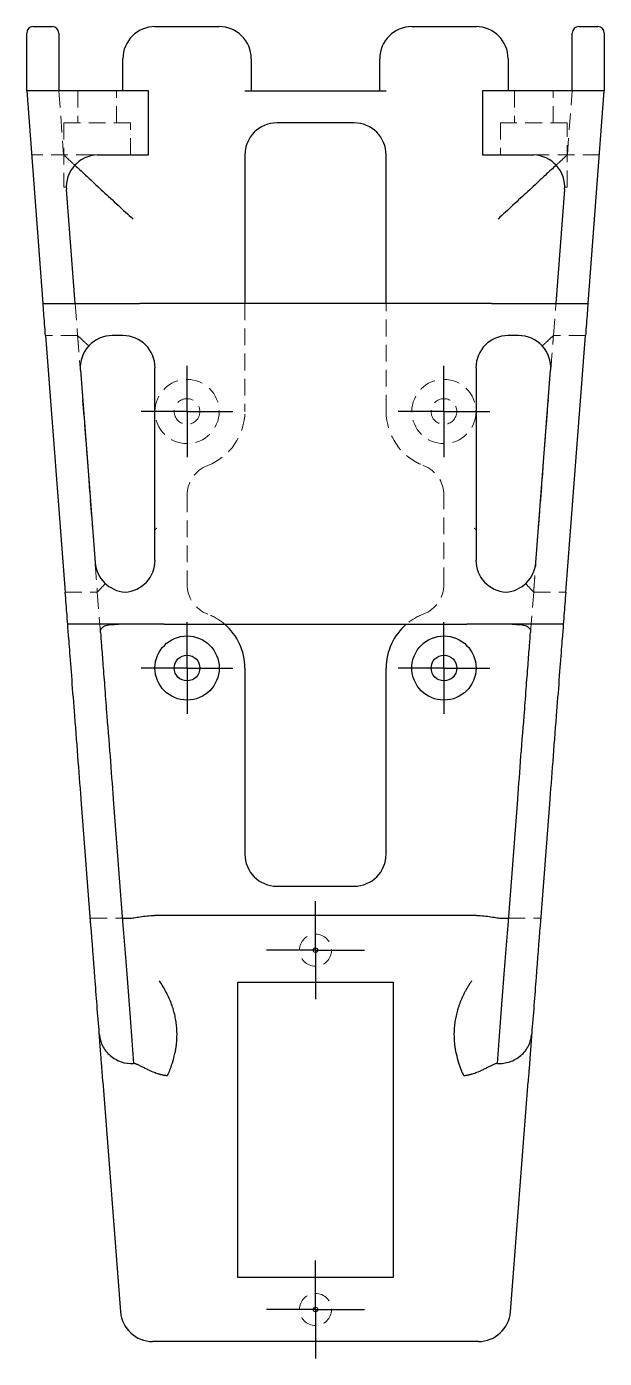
# Model space of a CAD drawing. Header units: millimetres. Extents: x 61 to 241, y 6 to 176.
# Drawn here: x 61 to 105, y 5.7 to 107 of the extents above; entities that cross this region are included whole.
import ezdxf

# ---------------------------------------------------------------- set-up
doc = ezdxf.new("R2010")
doc.units = ezdxf.units.MM
doc.linetypes.add('HIDDEN', pattern=[1.905, 1.27, -0.635])
doc.layers.add('10', color=7, linetype='Continuous')

# ---------------------------------------------------------------- blocks, each defined once
blk = doc.blocks.new('SW_CENTERMARKSYMBOL_0')
at = {"layer": '10', "color": 0}
for p, q in [((0, 2.5), (0, 3.48)), ((0, 0), (0, 2.5)), ((-2.5, 0), (-3.48, 0)), ((0, 0), (-2.5, 0)), ((0, 0), (0, -2.5)), ((0, 0), (2.5, 0)), ((2.5, 0), (3.48, 0)), ((0, -2.5), (0, -3.48))]:
    blk.add_line(p, q, dxfattribs=at)
blk = doc.blocks.new('SW_CENTERMARKSYMBOL_1')
at = {"layer": '10', "color": 0}
for p, q in [((0, 2.5), (0, 3.48)), ((0, 0), (0, 2.5)), ((-2.5, 0), (-3.48, 0)), ((0, 0), (-2.5, 0)), ((0, 0), (0, -2.5)), ((0, 0), (2.5, 0)), ((2.5, 0), (3.48, 0)), ((0, -2.5), (0, -3.48))]:
    blk.add_line(p, q, dxfattribs=at)
blk = doc.blocks.new('SW_CENTERMARKSYMBOL_2')
at = {"layer": '10', "color": 0}
for p, q in [((0, 2.5), (0, 3.48)), ((0, 0), (0, 2.5)), ((-2.5, 0), (-3.48, 0)), ((0, 0), (-2.5, 0)), ((0, 0), (0, -2.5)), ((0, 0), (2.5, 0)), ((2.5, 0), (3.48, 0)), ((0, -2.5), (0, -3.48))]:
    blk.add_line(p, q, dxfattribs=at)
blk = doc.blocks.new('SW_CENTERMARKSYMBOL_3')
at = {"layer": '10', "color": 0}
for p, q in [((0, 2.5), (0, 3.48)), ((0, 0), (0, 2.5)), ((-2.5, 0), (-3.48, 0)), ((0, 0), (-2.5, 0)), ((0, 0), (0, -2.5)), ((0, 0), (2.5, 0)), ((2.5, 0), (3.48, 0)), ((0, -2.5), (0, -3.48))]:
    blk.add_line(p, q, dxfattribs=at)
blk = doc.blocks.new('SW_CENTERMARKSYMBOL_4')
at = {"layer": '10', "color": 0}
for p, q in [((0, 2.5), (0, 3.72)), ((0, 0), (0, 2.5)), ((-2.5, 0), (-3.72, 0)), ((0, 0), (-2.5, 0)), ((0, 0), (0, -2.5)), ((0, 0), (2.5, 0)), ((2.5, 0), (3.72, 0)), ((0, -2.5), (0, -3.72))]:
    blk.add_line(p, q, dxfattribs=at)
blk = doc.blocks.new('SW_CENTERMARKSYMBOL_5')
at = {"layer": '10', "color": 0}
for p, q in [((0, 2.5), (0, 3.72)), ((0, 0), (0, 2.5)), ((-2.5, 0), (-3.72, 0)), ((0, 0), (-2.5, 0)), ((0, 0), (0, -2.5)), ((0, 0), (2.5, 0)), ((2.5, 0), (3.72, 0)), ((0, -2.5), (0, -3.72))]:
    blk.add_line(p, q, dxfattribs=at)

msp = doc.modelspace()

# ---------------------------------------------------------------- linework, layer by layer
at = {"color": 7, "linetype": 'Continuous', "lineweight": 25}
for p, q in [((61.05, 104.56), (61.05, 106.51)), ((61.54, 107), (63, 107)), ((63.49, 106.51), (63.49, 104.56)), ((70.8, 107), (75.68, 107)), ((90.32, 107), (95.2, 107)), ((102.51, 104.56), (102.51, 106.51)), ((103, 107), (104.46, 107)), ((104.95, 106.51), (104.95, 104.56)), ((61.05, 102.12), (61.05, 104.56)), ((63.49, 104.56), (63.49, 102.12)), ((68.37, 102.12), (68.37, 104.56)), ((78.12, 104.56), (78.12, 102.12)), ((87.88, 102.12), (87.88, 104.56)), ((97.63, 104.56), (97.63, 102.12)), ((102.51, 102.12), (102.51, 104.56)), ((104.95, 104.56), (104.95, 102.12)), ((66.41, 102.12), (61.05, 102.12)), ((61.05, 102.12), (62.29, 85.94)), ((70.32, 102.12), (66.41, 102.12)), ((70.32, 97.24), (70.32, 102.12)), ((77.63, 102.12), (88.37, 102.12)), ((95.68, 102.12), (95.68, 97.24)), ((99.59, 102.12), (95.68, 102.12)), ((104.95, 102.12), (99.59, 102.12)), ((103.71, 85.94), (104.95, 102.12)), ((85.93, 99.68), (80.07, 99.68)), ((66.5, 97.24), (70.32, 97.24)), ((77.63, 97.24), (77.63, 85.94)), ((88.37, 85.94), (88.37, 97.24)), ((95.68, 97.24), (99.5, 97.24)), ((64.73, 85.94), (64.07, 94.62)), ((101.93, 94.62), (101.27, 85.94)), ((62.29, 85.94), (69.62, 85.94)), ((96.38, 85.94), (69.62, 85.94)), ((96.38, 85.94), (103.71, 85.94)), ((62.48, 83.5), (63.98, 63.99)), ((68.37, 83.5), (67.56, 83.5)), ((98.44, 83.5), (97.63, 83.5)), ((102.02, 63.99), (103.52, 83.5)), ((70.8, 66.43), (70.8, 81.06)), ((95.2, 81.06), (95.2, 66.43)), ((65.13, 80.88), (66.25, 66.24)), ((99.75, 66.24), (100.87, 80.88)), ((71.5, 61.55), (64.17, 61.55)), ((71.5, 61.55), (94.5, 61.55)), ((101.83, 61.55), (94.5, 61.55)), ((77.63, 58.22), (77.63, 44.07)), ((88.37, 44.07), (88.37, 58.22)), ((65.93, 38.64), (65.22, 47.88)), ((67.66, 47.88), (68.37, 38.64)), ((97.63, 38.64), (98.34, 47.88)), ((100.78, 47.88), (100.07, 38.64)), ((80.07, 41.63), (85.93, 41.63)), ((95.24, 39.4), (70.76, 39.4)), ((77.1, 34.32), (88.9, 34.32)), ((77.1, 11.88), (77.1, 34.32)), ((88.9, 34.32), (88.9, 11.88)), ((66.85, 26.76), (68.19, 9.25)), ((97.81, 9.25), (99.15, 26.76)), ((88.9, 11.88), (77.1, 11.88)), ((95.38, 7), (70.62, 7))]:
    msp.add_line(p, q, dxfattribs=at)
at = {"color": 7, "linetype": 'HIDDEN', "lineweight": 18}
for p, q in [((63.49, 102.12), (63.86, 97.24)), ((64.95, 102.12), (64.95, 99.68)), ((67.88, 99.68), (67.88, 102.12)), ((98.12, 102.12), (98.12, 99.68)), ((101.05, 99.68), (101.05, 102.12)), ((102.14, 97.24), (102.51, 102.12)), ((68.95, 99.68), (63.88, 99.68)), ((63.88, 99.68), (63.88, 94.8)), ((68.95, 97.24), (68.95, 99.68)), ((102.12, 99.68), (97.05, 99.68)), ((97.05, 99.68), (97.05, 97.24)), ((102.12, 94.8), (102.12, 99.68)), ((66.08, 97.24), (61.42, 97.24)), ((104.58, 97.24), (99.92, 97.24)), ((64.06, 94.8), (63.88, 94.8)), ((102.12, 94.8), (101.94, 94.8)), ((64.73, 85.94), (64.92, 83.5)), ((77.63, 85.94), (77.63, 77.73)), ((88.37, 77.73), (88.37, 85.94)), ((101.08, 83.5), (101.27, 85.94)), ((64.92, 83.5), (62.48, 83.5)), ((103.52, 83.5), (101.08, 83.5)), ((65.3, 78.62), (66.05, 68.87)), ((99.95, 68.87), (100.7, 78.62)), ((73.24, 71.35), (73.24, 64.6)), ((92.76, 64.6), (92.76, 71.35)), ((63.98, 63.99), (66.42, 63.99)), ((66.42, 63.99), (66.66, 60.92)), ((99.34, 60.92), (99.58, 63.99)), ((99.58, 63.99), (102.02, 63.99)), ((65.89, 39.2), (68.33, 39.2)), ((97.67, 39.2), (100.11, 39.2))]:
    msp.add_line(p, q, dxfattribs=at)
for centre, radius in [((73.24, 77.73), 2.44), ((92.76, 77.73), 2.44), ((73.24, 77.73), 0.976), ((92.76, 77.73), 0.976), ((83, 36.76), 1.22), ((83, 9.44), 1.22)]:
    msp.add_circle(centre, radius, dxfattribs=at)
at = {"color": 7, "linetype": 'Continuous', "lineweight": 25}
for centre, radius in [((73.24, 58.22), 2.44), ((92.76, 58.22), 2.44), ((73.24, 58.22), 0.976), ((92.76, 58.22), 0.976), ((83, 36.76), 0.174), ((83, 9.44), 0.174)]:
    msp.add_circle(centre, radius, dxfattribs=at)
for centre, radius, start, end in [((61.54, 106.51), 0.488, 90, 180), ((63, 106.51), 0.488, 0, 90), ((70.8, 104.56), 2.44, 90, 180), ((75.68, 104.56), 2.44, 0, 90), ((90.32, 104.56), 2.44, 90, 180), ((95.2, 104.56), 2.44, 0, 90), ((103, 106.51), 0.488, 90, 180), ((104.46, 106.51), 0.488, 0, 90), ((80.07, 97.24), 2.44, 90, 180), ((85.93, 97.24), 2.44, 0, 90), ((66.5, 94.8), 2.44, 91.9326, 184.3987), ((99.5, 94.8), 2.44, 355.6013, 88.0674), ((67.56, 81.06), 2.44, 90, 184.3987), ((68.37, 81.06), 2.44, 0, 90), ((97.63, 81.06), 2.44, 90, 180), ((98.44, 81.06), 2.44, 355.6013, 90), ((68.69, 66.43), 2.44, 184.3987, 266.2271), ((68.37, 66.43), 2.44, 273.7729, 0), ((97.63, 66.43), 2.44, 180, 266.2271), ((97.31, 66.43), 2.44, 273.7729, 355.6013), ((73.24, 58.22), 4.39, 0, 49.3644), ((92.76, 58.22), 4.39, 130.6356, 180), ((80.07, 44.07), 2.44, 180, 270), ((85.93, 44.07), 2.44, 270, 0), ((70.62, 9.44), 2.44, 184.3987, 270), ((95.38, 9.44), 2.44, 270, 355.6013)]:
    msp.add_arc(centre, radius, start, end, dxfattribs=at)
at = {"color": 7, "linetype": 'HIDDEN', "lineweight": 18}
for centre, radius, start, end in [((73.24, 77.73), 4.39, 290.9248, 0), ((92.76, 77.73), 4.39, 180, 249.0752), ((75.68, 71.35), 2.44, 110.9248, 180), ((90.32, 71.35), 2.44, 0, 69.0752), ((75.68, 64.6), 2.44, 180, 249.0752), ((90.32, 64.6), 2.44, 290.9248, 0), ((73.24, 58.22), 4.39, 49.3644, 69.0752), ((92.76, 58.22), 4.39, 110.9248, 130.6356)]:
    msp.add_arc(centre, radius, start, end, dxfattribs=at)
for points, knots in [([(63.86, 97.24), (63.88, 97.23), (63.91, 97.2), (64.15, 96.98), (64.43, 96.72), (64.66, 96.51), (64.71, 96.46)], [0, 0, 0, 0, 0.271667, 0.5671987, 0.8926013, 1, 1, 1, 1]), ([(102.14, 97.24), (102.12, 97.23), (102.09, 97.2), (101.85, 96.98), (101.57, 96.72), (101.34, 96.51), (101.29, 96.46)], [0, 0, 0, 0, 0.2714679, 0.566783, 0.8919472, 1, 1, 1, 1]), ([(65.77, 82.72), (65.5, 82.97), (65.28, 83.17), (64.99, 83.44), (64.92, 83.5), (64.92, 83.5)], [0, 0, 0, 0, 0.5, 0.5, 1, 1, 1, 1]), ([(64.92, 83.5), (64.92, 83.48), (64.92, 83.44), (64.95, 83.1), (65, 82.53), (65.05, 81.79), (65.1, 81.19), (65.12, 80.92)], [0, 0, 0, 0, 0.190778, 0.39398, 0.605666, 0.820714, 1, 1, 1, 1]), ([(101.08, 83.5), (101.08, 83.5), (101.01, 83.44), (100.72, 83.17), (100.5, 82.97), (100.23, 82.72)], [0, 0, 0, 0, 0.5, 0.5, 1, 1, 1, 1]), ([(100.88, 80.92), (100.9, 81.15), (100.94, 81.71), (101, 82.44), (101.05, 83.06), (101.07, 83.43), (101.08, 83.48), (101.08, 83.5)], [0, 0, 0, 0, 0.148303, 0.363483, 0.586014, 0.799733, 1, 1, 1, 1]), ([(66.25, 66.2), (66.26, 66.1), (66.29, 65.67), (66.34, 65.06), (66.39, 64.44), (66.42, 64.06), (66.42, 64.01), (66.42, 63.99)], [0, 0, 0, 0, 0.070725, 0.305505, 0.548306, 0.781491, 1, 1, 1, 1]), ([(99.58, 63.99), (99.58, 64.01), (99.58, 64.05), (99.61, 64.39), (99.65, 64.97), (99.7, 65.59), (99.74, 66.05), (99.75, 66.2)], [0, 0, 0, 0, 0.208466, 0.430507, 0.661819, 0.896804, 1, 1, 1, 1]), ([(66.42, 63.99), (66.42, 63.99), (66.47, 64.05), (66.68, 64.27), (66.83, 64.43), (67.03, 64.64)], [0, 0, 0, 0, 0.5, 0.5, 1, 1, 1, 1]), ([(98.97, 64.64), (99.17, 64.43), (99.32, 64.27), (99.53, 64.05), (99.58, 63.99), (99.58, 63.99)], [0, 0, 0, 0, 0.5, 0.5, 1, 1, 1, 1])]:
    msp.add_open_spline(points, degree=3, knots=knots, dxfattribs=at)
for points in [[(66.08, 97.24), (66.16, 97.24), (66.24, 97.24), (66.32, 97.24)], [(99.92, 97.24), (99.84, 97.24), (99.76, 97.24), (99.68, 97.24)], [(70.8, 68.72), (70.85, 68.77), (70.89, 68.82), (70.94, 68.87)], [(95.06, 68.87), (95.11, 68.82), (95.15, 68.77), (95.2, 68.72)]]:
    msp.add_open_spline(points, degree=3, dxfattribs=at)
at = {"color": 7, "linetype": 'Continuous', "lineweight": 25}
for points in [[(66.41, 97.24), (66.44, 97.24), (66.47, 97.24), (66.5, 97.24)], [(99.5, 97.24), (99.53, 97.24), (99.56, 97.24), (99.59, 97.24)]]:
    msp.add_open_spline(points, degree=3, dxfattribs=at)
for points, knots in [([(64.71, 96.46), (64.84, 96.34), (65.16, 96.05), (65.88, 95.38), (66.85, 94.48), (67.98, 93.43), (68.75, 92.72), (69.13, 92.37)], [0, 0, 0, 0, 0.111621, 0.284243, 0.523483, 0.766337, 1, 1, 1, 1]), ([(101.29, 96.46), (101.16, 96.34), (100.84, 96.05), (100.12, 95.38), (99.15, 94.48), (98.02, 93.43), (97.25, 92.72), (96.87, 92.37)], [0, 0, 0, 0, 0.11133, 0.284009, 0.523327, 0.76626, 1, 1, 1, 1]), ([(62.48, 83.5), (62.46, 83.79), (62.44, 84.1), (62.39, 84.7), (62.37, 84.99), (62.33, 85.47), (62.32, 85.65), (62.3, 85.89), (62.29, 85.94), (62.29, 85.94)], [0, 0, 0, 0, 0.25, 0.25, 0.5, 0.5, 0.75, 0.75, 1, 1, 1, 1]), ([(103.71, 85.94), (103.71, 85.94), (103.7, 85.89), (103.68, 85.65), (103.67, 85.47), (103.63, 84.99), (103.61, 84.7), (103.56, 84.1), (103.54, 83.79), (103.52, 83.5)], [0, 0, 0, 0, 0.25, 0.25, 0.5, 0.5, 0.75, 0.75, 1, 1, 1, 1]), ([(64.17, 61.55), (64.17, 61.55), (64.17, 61.6), (64.15, 61.84), (64.13, 62.03), (64.1, 62.5), (64.07, 62.79), (64.03, 63.39), (64, 63.7), (63.98, 63.99)], [0, 0, 0, 0, 0.25, 0.25, 0.5, 0.5, 0.75, 0.75, 1, 1, 1, 1]), ([(102.02, 63.99), (102, 63.7), (101.97, 63.39), (101.93, 62.79), (101.9, 62.5), (101.87, 62.03), (101.85, 61.84), (101.83, 61.6), (101.83, 61.55), (101.83, 61.55)], [0, 0, 0, 0, 0.25, 0.25, 0.5, 0.5, 0.75, 0.75, 1, 1, 1, 1]), ([(64.71, 54.58), (64.63, 55.51), (64.56, 56.45), (64.43, 58.18), (64.37, 58.97), (64.27, 60.26), (64.23, 60.76), (64.18, 61.4), (64.17, 61.55), (64.17, 61.55)], [0, 0, 0, 0, 0.25, 0.25, 0.5, 0.5, 0.75, 0.75, 1, 1, 1, 1]), ([(66.66, 60.92), (66.65, 61.04), (66.67, 61.13), (66.78, 61.3), (66.86, 61.37), (67.1, 61.47), (67.25, 61.5), (67.61, 61.54), (67.81, 61.55), (68.05, 61.55)], [0, 0, 0, 0, 0.25, 0.25, 0.5, 0.5, 0.75, 0.75, 1, 1, 1, 1]), ([(66.66, 60.92), (66.68, 60.66), (66.7, 60.33), (66.77, 59.49), (66.81, 59), (66.89, 57.88), (66.94, 57.27), (67.04, 55.96), (67.09, 55.27), (67.14, 54.58)], [0, 0, 0, 0, 0.25, 0.25, 0.5, 0.5, 0.75, 0.75, 1, 1, 1, 1]), ([(97.95, 61.55), (98.19, 61.55), (98.39, 61.54), (98.75, 61.5), (98.9, 61.47), (99.14, 61.37), (99.22, 61.3), (99.33, 61.14), (99.35, 61.04), (99.34, 60.92)], [0, 0, 0, 0, 0.25, 0.25, 0.5, 0.5, 0.75, 0.75, 1, 1, 1, 1]), ([(98.86, 54.58), (98.91, 55.27), (98.96, 55.96), (99.06, 57.27), (99.11, 57.88), (99.19, 59), (99.23, 59.49), (99.3, 60.33), (99.32, 60.66), (99.34, 60.92)], [0, 0, 0, 0, 0.25, 0.25, 0.5, 0.5, 0.75, 0.75, 1, 1, 1, 1]), ([(101.83, 61.55), (101.83, 61.55), (101.82, 61.4), (101.77, 60.76), (101.73, 60.26), (101.63, 58.97), (101.57, 58.18), (101.44, 56.45), (101.37, 55.51), (101.29, 54.58)], [0, 0, 0, 0, 0.25, 0.25, 0.5, 0.5, 0.75, 0.75, 1, 1, 1, 1]), ([(65.22, 47.88), (65.14, 48.91), (65.06, 49.99), (64.89, 52.23), (64.8, 53.4), (64.71, 54.58)], [0, 0, 0, 0, 0.5, 0.5, 1, 1, 1, 1]), ([(67.14, 54.58), (67.24, 53.4), (67.33, 52.23), (67.5, 49.99), (67.58, 48.91), (67.66, 47.88)], [0, 0, 0, 0, 0.5, 0.5, 1, 1, 1, 1]), ([(98.34, 47.88), (98.42, 48.91), (98.5, 49.99), (98.67, 52.23), (98.76, 53.4), (98.86, 54.58)], [0, 0, 0, 0, 0.5, 0.5, 1, 1, 1, 1]), ([(101.29, 54.58), (101.2, 53.4), (101.11, 52.23), (100.94, 49.99), (100.86, 48.91), (100.78, 47.88)], [0, 0, 0, 0, 0.5, 0.5, 1, 1, 1, 1]), ([(66.57, 30.4), (66.45, 31.86), (66.34, 33.3), (66.13, 36.07), (66.03, 37.4), (65.93, 38.64)], [0, 0, 0, 0, 0.5, 0.5, 1, 1, 1, 1]), ([(68.33, 39.2), (68.33, 39.2), (68.37, 39.2), (68.54, 39.2), (68.66, 39.2), (68.82, 39.2)], [0, 0, 0, 0, 0.5, 0.5, 1, 1, 1, 1]), ([(68.37, 38.64), (68.49, 37.09), (68.62, 35.4), (68.89, 31.86), (69.04, 30.01), (69.18, 28.15)], [0, 0, 0, 0, 0.5, 0.5, 1, 1, 1, 1]), ([(68.82, 39.2), (68.93, 39.2), (69.06, 39.21), (69.35, 39.25), (69.51, 39.28), (69.84, 39.33), (70.01, 39.35), (70.38, 39.39), (70.57, 39.4), (70.76, 39.4)], [0, 0, 0, 0, 0.25, 0.25, 0.5, 0.5, 0.75, 0.75, 1, 1, 1, 1]), ([(95.24, 39.4), (95.43, 39.4), (95.62, 39.39), (95.98, 39.35), (96.16, 39.33), (96.49, 39.28), (96.65, 39.25), (96.94, 39.21), (97.07, 39.2), (97.18, 39.2)], [0, 0, 0, 0, 0.25, 0.25, 0.5, 0.5, 0.75, 0.75, 1, 1, 1, 1]), ([(96.82, 28.15), (96.96, 30.01), (97.11, 31.86), (97.38, 35.4), (97.51, 37.09), (97.63, 38.64)], [0, 0, 0, 0, 0.5, 0.5, 1, 1, 1, 1]), ([(97.18, 39.2), (97.34, 39.2), (97.46, 39.2), (97.63, 39.2), (97.67, 39.2), (97.67, 39.2)], [0, 0, 0, 0, 0.5, 0.5, 1, 1, 1, 1]), ([(100.07, 38.64), (99.97, 37.4), (99.87, 36.07), (99.66, 33.3), (99.55, 31.86), (99.43, 30.4)], [0, 0, 0, 0, 0.5, 0.5, 1, 1, 1, 1]), ([(69.23, 28.16), (69.23, 28.16), (69.25, 28.16), (69.29, 28.15), (69.33, 28.14), (69.38, 28.12), (69.44, 28.09), (69.51, 28.06), (69.59, 28.02), (69.68, 27.97), (69.79, 27.92), (69.9, 27.86), (70.04, 27.8), (70.17, 27.73), (70.4, 27.62), (70.69, 27.49), (70.98, 27.39), (71.15, 27.34), (71.23, 27.32), (71.31, 27.3), (71.38, 27.28), (71.45, 27.27), (71.51, 27.25), (71.57, 27.25), (71.63, 27.24), (71.68, 27.24), (71.71, 27.23), (71.74, 27.24), (71.75, 27.25), (71.76, 27.27), (71.78, 27.3), (71.79, 27.33), (71.84, 27.42), (71.9, 27.57), (71.98, 27.77), (72.06, 27.98), (72.18, 28.35), (72.32, 28.88), (72.43, 29.49), (72.47, 30.01), (72.48, 30.44), (72.46, 30.88), (72.41, 31.32), (72.33, 31.77), (72.21, 32.21), (72.07, 32.66), (71.89, 33.1), (71.67, 33.54), (71.43, 33.99), (71.24, 34.27), (71.14, 34.42)], [0, 0, 0, 0, 0.010217, 0.020997, 0.032371, 0.044366, 0.057005, 0.070308, 0.08429, 0.098968, 0.114352, 0.130454, 0.147284, 0.164579, 0.180671, 0.226104, 0.25862, 0.266747, 0.274414, 0.281625, 0.28838, 0.294683, 0.300538, 0.305948, 0.31092, 0.31546, 0.319578, 0.320566, 0.322038, 0.324108, 0.326816, 0.330177, 0.334202, 0.354027, 0.373714, 0.393275, 0.412722, 0.478518, 0.541569, 0.579751, 0.617274, 0.657345, 0.697448, 0.737935, 0.779024, 0.820914, 0.863789, 0.907825, 0.953179, 1, 1, 1, 1]), ([(94.86, 34.42), (94.81, 34.35), (94.71, 34.2), (94.58, 33.98), (94.45, 33.76), (94.33, 33.54), (94.22, 33.32), (94.11, 33.1), (94.02, 32.88), (93.94, 32.65), (93.86, 32.43), (93.79, 32.21), (93.73, 31.99), (93.68, 31.77), (93.63, 31.54), (93.58, 31.25), (93.54, 30.88), (93.52, 30.44), (93.53, 30.01), (93.57, 29.49), (93.68, 28.88), (93.83, 28.33), (93.97, 27.91), (94.07, 27.64), (94.15, 27.44), (94.21, 27.32), (94.23, 27.28), (94.25, 27.26), (94.26, 27.24), (94.28, 27.23), (94.29, 27.23), (94.31, 27.23), (94.33, 27.24), (94.35, 27.24), (94.37, 27.24), (94.39, 27.24), (94.41, 27.24), (94.43, 27.25), (94.45, 27.25), (94.48, 27.25), (94.5, 27.26), (94.53, 27.26), (94.55, 27.27), (94.58, 27.27), (94.6, 27.28), (94.63, 27.28), (94.66, 27.29), (94.69, 27.3), (94.72, 27.3), (94.74, 27.31), (94.78, 27.32), (94.81, 27.33), (94.84, 27.34), (94.87, 27.35), (94.9, 27.35), (95.04, 27.4), (95.31, 27.49), (95.6, 27.62), (95.83, 27.73), (96, 27.82), (96.19, 27.91), (96.38, 28), (96.53, 28.07), (96.64, 28.12), (96.72, 28.16), (96.76, 28.16), (96.77, 28.16)], [0, 0, 0, 0, 0.023598, 0.046814, 0.069664, 0.092167, 0.114341, 0.136205, 0.157781, 0.179089, 0.200151, 0.220991, 0.241632, 0.262099, 0.282415, 0.302608, 0.342661, 0.382785, 0.42026, 0.458494, 0.521502, 0.587345, 0.613264, 0.639427, 0.665863, 0.67061, 0.674406, 0.677268, 0.679242, 0.680476, 0.681999, 0.683586, 0.685235, 0.686947, 0.688724, 0.690566, 0.692472, 0.694444, 0.696483, 0.698587, 0.700758, 0.702995, 0.7053, 0.707672, 0.710112, 0.712619, 0.715194, 0.717838, 0.720549, 0.723329, 0.726178, 0.729095, 0.732081, 0.735135, 0.738259, 0.741451, 0.773926, 0.819395, 0.835461, 0.852775, 0.883055, 0.910921, 0.936443, 0.95971, 0.980843, 1, 1, 1, 1]), ([(66.57, 30.4), (66.58, 30.24), (66.61, 30.09), (66.69, 29.79), (66.75, 29.64), (66.89, 29.35), (66.97, 29.22), (67.17, 28.97), (67.28, 28.85), (67.52, 28.64), (67.65, 28.55), (67.93, 28.39), (68.07, 28.32), (68.53, 28.17), (68.85, 28.13), (69.18, 28.15)], [0, 0, 0, 0, 0.125, 0.125, 0.25, 0.25, 0.375, 0.375, 0.5, 0.5, 0.625, 0.625, 0.75, 0.75, 1, 1, 1, 1]), ([(66.85, 26.76), (66.84, 26.82), (66.83, 26.94), (66.82, 27.11), (66.81, 27.29), (66.79, 27.47), (66.78, 27.65), (66.76, 27.83), (66.75, 28.01), (66.74, 28.19), (66.72, 28.38), (66.71, 28.56), (66.69, 28.83), (66.66, 29.18), (66.63, 29.57), (66.6, 29.98), (66.58, 30.25), (66.57, 30.4)], [0, 0, 0, 0, 0.041321, 0.083075, 0.125403, 0.168444, 0.212326, 0.257175, 0.303103, 0.35022, 0.398625, 0.448409, 0.499656, 0.61746, 0.749808, 0.853897, 1, 1, 1, 1]), ([(96.82, 28.15), (96.98, 28.14), (97.14, 28.15), (97.46, 28.19), (97.62, 28.22), (97.92, 28.32), (98.07, 28.39), (98.35, 28.55), (98.48, 28.64), (98.84, 28.95), (99.04, 29.21), (99.25, 29.63), (99.31, 29.78), (99.39, 30.09), (99.42, 30.24), (99.43, 30.4)], [0, 0, 0, 0, 0.125, 0.125, 0.25, 0.25, 0.375, 0.375, 0.5, 0.5, 0.75, 0.75, 0.875, 0.875, 1, 1, 1, 1]), ([(99.43, 30.4), (99.42, 30.27), (99.4, 30.01), (99.37, 29.6), (99.34, 29.18), (99.31, 28.73), (99.27, 28.27), (99.24, 27.83), (99.21, 27.44), (99.18, 27.1), (99.16, 26.87), (99.15, 26.76)], [0, 0, 0, 0, 0.125137, 0.250255, 0.382379, 0.500462, 0.632117, 0.755062, 0.83953, 0.920864, 1, 1, 1, 1])]:
    msp.add_open_spline(points, degree=3, knots=knots, dxfattribs=at)

# ---------------------------------------------------------------- block references
at = {"layer": '10'}
for name, p in [('SW_CENTERMARKSYMBOL_3', (73.24, 77.73)), ('SW_CENTERMARKSYMBOL_0', (92.76, 77.73)), ('SW_CENTERMARKSYMBOL_2', (73.24, 58.22)), ('SW_CENTERMARKSYMBOL_1', (92.76, 58.22)), ('SW_CENTERMARKSYMBOL_5', (83, 36.76)), ('SW_CENTERMARKSYMBOL_4', (83, 9.44))]:
    msp.add_blockref(name, p, dxfattribs=at)

doc.saveas('drawing.dxf')
